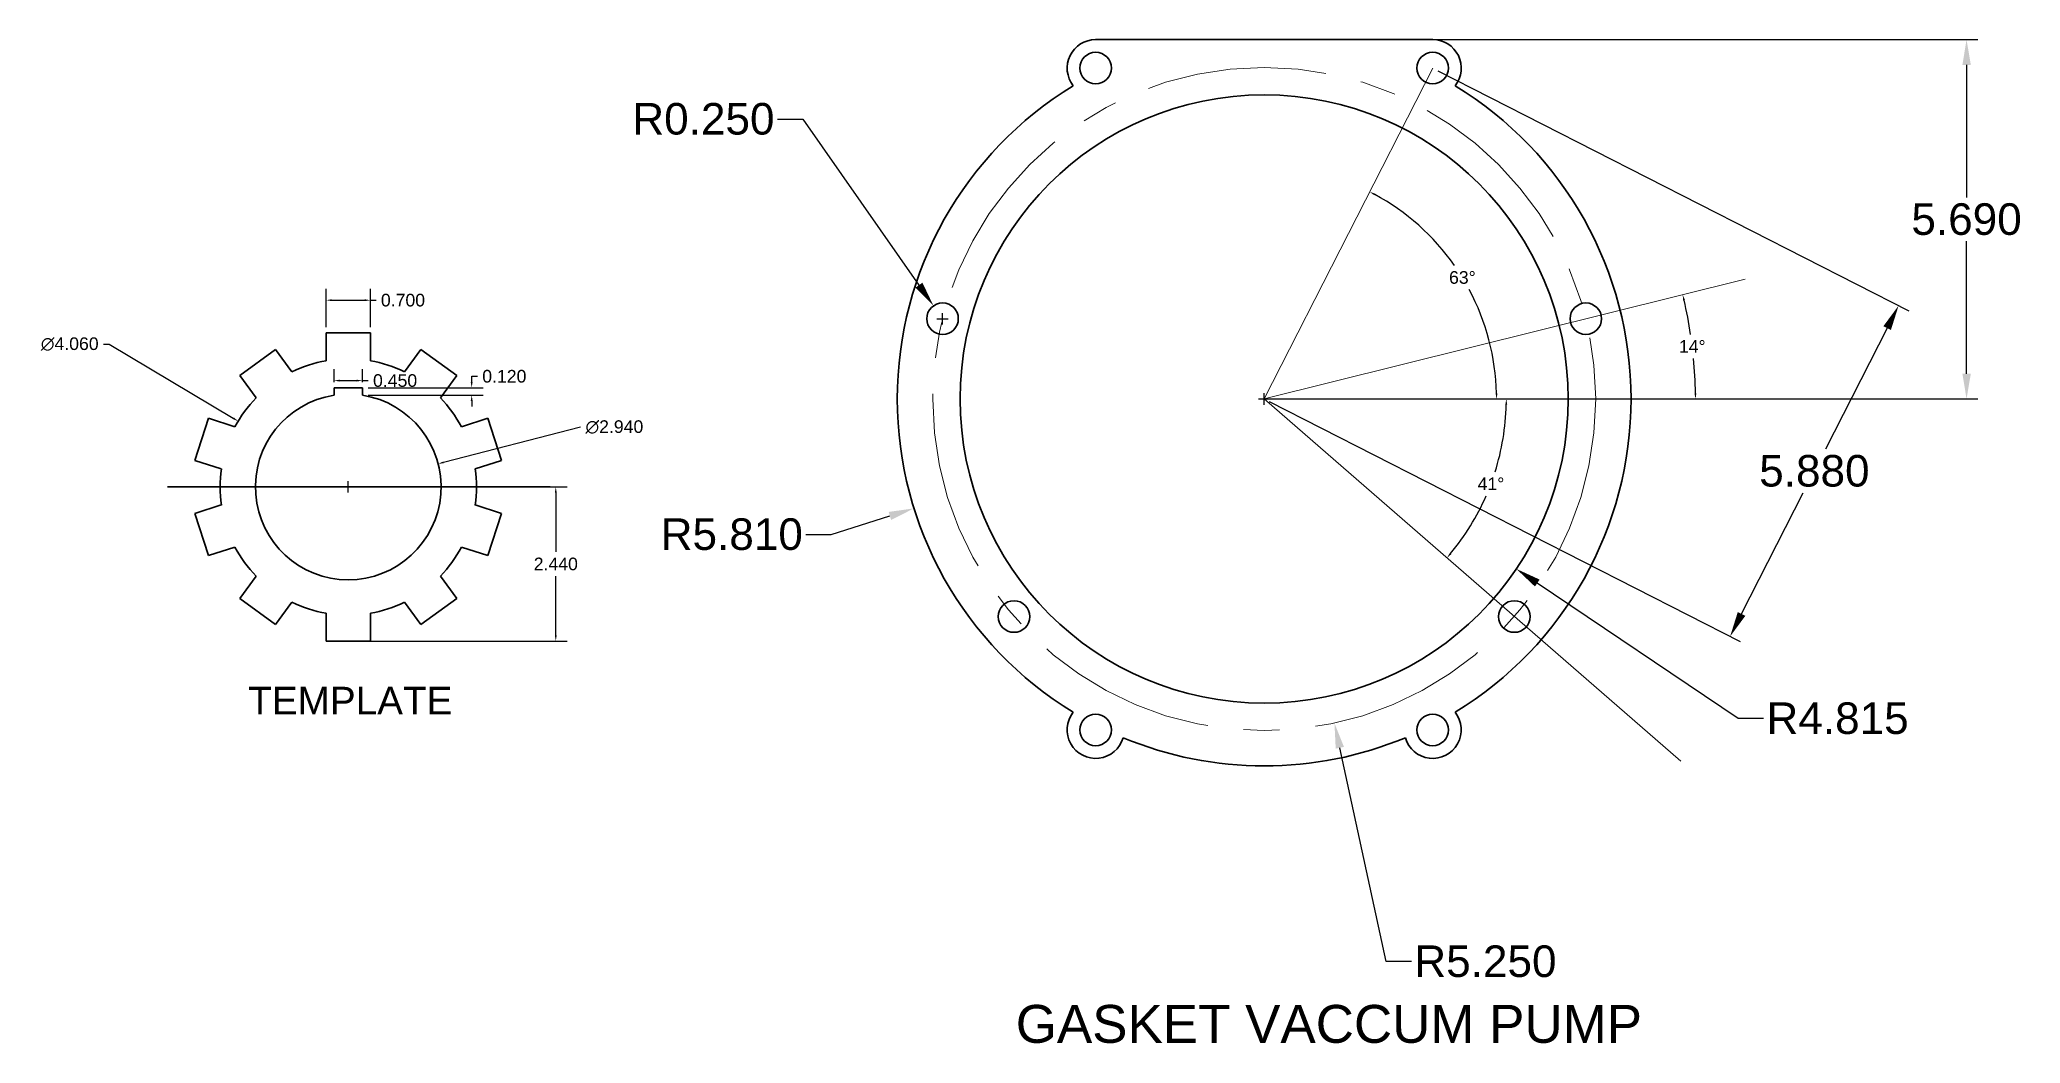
# Model space of a CAD drawing. Header units: millimetres. Extents: x 3219.6 to 3251, y 1499.7 to 1515.6.
import ezdxf

# ---------------------------------------------------------------- set-up
doc = ezdxf.new("R2010")
doc.units = ezdxf.units.MM
doc.linetypes.add('CENTER', pattern=[50.8, 31.75, -6.35, 6.35, -6.35])
for name, color, linetype, lineweight in [('AM_5', 3, 'Continuous', 25), ('centerLine', 170, 'CENTER', 18), ('dim', 7, 'Continuous', 18), ('object', 50, 'Continuous', 30)]:
    doc.layers.add(name, color=color, linetype=linetype, lineweight=lineweight)
doc.styles.get("Standard").update_dxf_attribs({"font": 'arial.ttf'})
doc.dimstyles.new('small', dxfattribs={"dimtxt": 0.2, "dimasz": 0.09, "dimexe": 0.18, "dimexo": 0.09, "dimgap": 0.09, "dimtad": 0, "dimtih": 1, "dimtoh": 1, "dimdec": 3, "dimzin": 0, "dimdsep": 46, "dimtxsty": 'Standard', "dimcen": 0.09, "dimclre": 3, "dimadec": 0, "dimazin": 0, "dimtfac": 1, "dimtdec": 3, "dimtofl": 0, "dimtmove": 0, "dimatfit": 3, "dimfxl": 1, "dimtolj": 1, "dimtzin": 0, "dimarcsym": 0})
doc.dimstyles.new('small$2', dxfattribs={"dimtxt": 0.2, "dimasz": 0.09, "dimexe": 0.18, "dimexo": 0.09, "dimgap": 0.09, "dimtad": 0, "dimtih": 1, "dimtoh": 1, "dimdec": 3, "dimzin": 0, "dimdsep": 46, "dimtxsty": 'Standard', "dimcen": 0.09, "dimclre": 3, "dimadec": 0, "dimazin": 0, "dimtfac": 1, "dimtdec": 3, "dimtofl": 0, "dimtmove": 0, "dimatfit": 3, "dimfxl": 1, "dimtolj": 1, "dimtzin": 0, "dimarcsym": 0})

# ---------------------------------------------------------------- blocks, each defined once
blk = doc.blocks.new('*U4')
at = {"layer": 'object'}
for p, q in [((-0.35, 0.22), (0.35, 0.22)), ((-0.35, 0.22), (-0.35, -0.22)), ((0.35, 0.22), (0.35, -0.22))]:
    blk.add_line(p, q, dxfattribs=at)
blk = doc.blocks.new('*U5')
at = {"layer": 'object', "color": 0, "linetype": 'ByBlock', "lineweight": -2, "transparency": 16777216}
blk.add_blockref('*U4', (3224.486, 1510.761), dxfattribs=at)
for p, rotation in [((3223.181, 1510.337), 36), ((3225.791, 1510.337), 324), ((3222.375, 1509.228), 72), ((3226.597, 1509.228), 288), ((3222.375, 1507.856), 108), ((3226.597, 1507.856), 252), ((3223.181, 1506.746), 144), ((3225.791, 1506.746), 216), ((3224.486, 1506.322), 180)]:
    blk.add_blockref('*U4', p, dxfattribs=dict(at, rotation=rotation))
blk = doc.blocks.new('*D6')
at = {"layer": 'Defpoints', "color": 0, "transparency": 16777216}
for p in [(3224.711, 1510.226), (3224.261, 1510.114), (3224.711, 1510.114)]:
    blk.add_point(p, dxfattribs=at)
at = {"layer": 'dim', "color": 3, "lineweight": -2, "transparency": 16777216}
for p, q in [((3224.261, 1510.204), (3224.261, 1510.406)), ((3224.711, 1510.204), (3224.711, 1510.406))]:
    blk.add_line(p, q, dxfattribs=at)
at = {"layer": 'dim', "color": 0, "lineweight": -2, "transparency": 16777216}
for p, q in [((3224.351, 1510.226), (3224.621, 1510.226)), ((3224.711, 1510.226), (3224.801, 1510.226))]:
    blk.add_line(p, q, dxfattribs=at)
at = {"layer": 'dim', "color": 0, "transparency": 16777216}
for points in [[(3224.351, 1510.241), (3224.351, 1510.211), (3224.261, 1510.226)], [(3224.621, 1510.241), (3224.621, 1510.211), (3224.711, 1510.226)]]:
    blk.add_solid(points, dxfattribs=at)
at = {"layer": 'dim', "color": 0, "transparency": 16777216, "insert": (3225.228, 1510.226), "char_height": 0.2, "attachment_point": 5}
blk.add_mtext('\\A1;0.450', dxfattribs=at)
blk = doc.blocks.new('*D7')
at = {"layer": 'Defpoints', "color": 0, "transparency": 16777216}
for p in [(3224.836, 1511.499), (3224.136, 1510.981), (3224.836, 1510.981)]:
    blk.add_point(p, dxfattribs=at)
at = {"layer": 'dim', "color": 3, "lineweight": -2, "transparency": 16777216}
for p, q in [((3224.136, 1511.071), (3224.136, 1511.679)), ((3224.836, 1511.071), (3224.836, 1511.679))]:
    blk.add_line(p, q, dxfattribs=at)
at = {"layer": 'dim', "color": 0, "lineweight": -2, "transparency": 16777216}
for p, q in [((3224.226, 1511.499), (3224.746, 1511.499)), ((3224.836, 1511.499), (3224.926, 1511.499))]:
    blk.add_line(p, q, dxfattribs=at)
at = {"layer": 'dim', "color": 0, "transparency": 16777216}
for points in [[(3224.226, 1511.514), (3224.226, 1511.484), (3224.136, 1511.499)], [(3224.746, 1511.514), (3224.746, 1511.484), (3224.836, 1511.499)]]:
    blk.add_solid(points, dxfattribs=at)
at = {"layer": 'dim', "color": 0, "transparency": 16777216, "insert": (3225.353, 1511.499), "char_height": 0.2, "attachment_point": 5}
blk.add_mtext('\\A1;0.700', dxfattribs=at)
blk = doc.blocks.new('*D8')
at = {"layer": 'Defpoints', "color": 0, "transparency": 16777216}
for p in [(3224.711, 1510.114), (3224.711, 1509.994), (3226.441, 1510.114)]:
    blk.add_point(p, dxfattribs=at)
at = {"layer": 'dim', "color": 0, "lineweight": -2, "transparency": 16777216}
for p, q in [((3226.441, 1510.204), (3226.441, 1510.294)), ((3226.441, 1510.294), (3226.531, 1510.294)), ((3226.441, 1509.904), (3226.441, 1509.814))]:
    blk.add_line(p, q, dxfattribs=at)
at = {"layer": 'dim', "color": 3, "lineweight": -2, "transparency": 16777216}
for p, q in [((3224.801, 1510.114), (3226.621, 1510.114)), ((3224.801, 1509.994), (3226.621, 1509.994))]:
    blk.add_line(p, q, dxfattribs=at)
at = {"layer": 'dim', "color": 0, "transparency": 16777216}
for points in [[(3226.426, 1510.204), (3226.456, 1510.204), (3226.441, 1510.114)], [(3226.426, 1509.904), (3226.456, 1509.904), (3226.441, 1509.994)]]:
    blk.add_solid(points, dxfattribs=at)
at = {"layer": 'dim', "color": 0, "transparency": 16777216, "insert": (3226.958, 1510.294), "char_height": 0.2, "attachment_point": 5}
blk.add_mtext('\\A1;0.120', dxfattribs=at)
blk = doc.blocks.new('*D9')
at = {"layer": 'Defpoints', "color": 0, "transparency": 16777216}
for p in [(3225.909, 1508.909), (3223.063, 1508.175)]:
    blk.add_point(p, dxfattribs=at)
at = {"layer": 'dim', "color": 0, "lineweight": -2, "transparency": 16777216}
blk.add_line((3228.165, 1509.491), (3225.997, 1508.931), dxfattribs=at)
at = {"layer": 'dim', "color": 3, "lineweight": -2, "transparency": 16777216}
for p, q in [((3224.486, 1508.452), (3224.486, 1508.632)), ((3224.396, 1508.542), (3224.576, 1508.542))]:
    blk.add_line(p, q, dxfattribs=at)
at = {"layer": 'dim', "color": 0, "transparency": 16777216}
blk.add_solid([(3225.993, 1508.946), (3226, 1508.917), (3225.909, 1508.909)], dxfattribs=at)
at = {"layer": 'dim', "color": 0, "transparency": 16777216, "insert": (3228.701, 1509.491), "char_height": 0.2, "attachment_point": 5}
blk.add_mtext('\\A1;∅2.940', dxfattribs=at)
blk = doc.blocks.new('*D10')
at = {"layer": 'Defpoints', "color": 0, "transparency": 16777216}
for p in [(3222.744, 1509.583), (3226.228, 1507.5)]:
    blk.add_point(p, dxfattribs=at)
at = {"layer": 'dim', "color": 0, "lineweight": -2, "transparency": 16777216}
for p, q in [((3220.611, 1510.804), (3220.701, 1510.804)), ((3220.701, 1510.804), (3222.666, 1509.629))]:
    blk.add_line(p, q, dxfattribs=at)
at = {"layer": 'dim', "color": 3, "lineweight": -2, "transparency": 16777216}
for p, q in [((3224.486, 1508.452), (3224.486, 1508.632)), ((3224.396, 1508.542), (3224.576, 1508.542))]:
    blk.add_line(p, q, dxfattribs=at)
at = {"layer": 'dim', "color": 0, "transparency": 16777216}
blk.add_solid([(3222.674, 1509.642), (3222.659, 1509.617), (3222.744, 1509.583)], dxfattribs=at)
at = {"layer": 'dim', "color": 0, "transparency": 16777216, "insert": (3220.075, 1510.804), "char_height": 0.2, "attachment_point": 5}
blk.add_mtext('\\A1;∅4.060', dxfattribs=at)
blk = doc.blocks.new('*D11')
at = {"layer": 'Defpoints', "color": 0, "transparency": 16777216}
for p in [(3224.473, 1508.542), (3224.486, 1506.102), (3227.773, 1506.102)]:
    blk.add_point(p, dxfattribs=at)
at = {"layer": 'dim', "color": 3, "lineweight": -2, "transparency": 16777216}
for p, q in [((3224.563, 1508.542), (3227.953, 1508.542)), ((3224.576, 1506.102), (3227.953, 1506.102))]:
    blk.add_line(p, q, dxfattribs=at)
at = {"layer": 'dim', "color": 0, "lineweight": -2, "transparency": 16777216}
for p, q in [((3227.773, 1508.452), (3227.773, 1507.514)), ((3227.773, 1506.192), (3227.773, 1507.13))]:
    blk.add_line(p, q, dxfattribs=at)
at = {"layer": 'dim', "color": 0, "transparency": 16777216}
for points in [[(3227.758, 1508.452), (3227.788, 1508.452), (3227.773, 1508.542)], [(3227.758, 1506.192), (3227.788, 1506.192), (3227.773, 1506.102)]]:
    blk.add_solid(points, dxfattribs=at)
at = {"layer": 'dim', "color": 0, "transparency": 16777216, "insert": (3227.773, 1507.322), "char_height": 0.2, "attachment_point": 5}
blk.add_mtext('\\A1;2.440', dxfattribs=at)
blk = doc.blocks.new('*D13')
at = {"layer": 'Defpoints', "color": 0, "transparency": 16777216}
for p in [(3238.992, 1509.935), (3242.985, 1507.245)]:
    blk.add_point(p, dxfattribs=at)
at = {"layer": 'dim', "color": 3, "lineweight": -2, "transparency": 16777216}
for p, q in [((3238.902, 1509.935), (3239.082, 1509.935)), ((3238.992, 1509.845), (3238.992, 1510.025))]:
    blk.add_line(p, q, dxfattribs=at)
at = {"layer": 'dim', "color": 0, "lineweight": -2, "transparency": 16777216}
for p, q in [((3246.498, 1504.878), (3243.317, 1507.021)), ((3246.898, 1504.878), (3246.498, 1504.878))]:
    blk.add_line(p, q, dxfattribs=at)
at = {"layer": 'dim', "color": 0, "transparency": 16777216}
blk.add_solid([(3243.354, 1507.076), (3243.28, 1506.966), (3242.985, 1507.245)], dxfattribs=at)
at = {"layer": 'dim', "color": 0, "transparency": 16777216, "insert": (3248.073, 1504.878), "char_height": 0.5, "attachment_point": 5}
blk.add_mtext('\\A1;R4.815', dxfattribs=at)
blk = doc.blocks.new('*D14')
at = {"layer": 'Defpoints', "color": 0, "transparency": 16777216}
for p in [(3238.992, 1509.935), (3240.105, 1504.804)]:
    blk.add_point(p, dxfattribs=at)
at = {"layer": 'dim', "color": 3, "lineweight": -2, "transparency": 16777216}
for p, q in [((3238.902, 1509.935), (3239.082, 1509.935)), ((3238.992, 1509.845), (3238.992, 1510.025))]:
    blk.add_line(p, q, dxfattribs=at)
at = {"layer": 'dim', "color": 0, "lineweight": -2, "transparency": 16777216}
for p, q in [((3240.924, 1501.03), (3240.19, 1504.413)), ((3241.324, 1501.03), (3240.924, 1501.03))]:
    blk.add_line(p, q, dxfattribs=at)
at = {"layer": 'dim', "color": 0, "transparency": 16777216}
blk.add_solid([(3240.255, 1504.427), (3240.125, 1504.399), (3240.105, 1504.804)], dxfattribs=at)
at = {"layer": 'dim', "color": 0, "transparency": 16777216, "insert": (3242.496, 1501.03), "char_height": 0.5, "attachment_point": 5}
blk.add_mtext('\\A1;R5.250', dxfattribs=at)
blk = doc.blocks.new('*D15')
at = {"layer": 'Defpoints', "color": 0, "transparency": 16777216}
for p in [(3238.992, 1509.935), (3233.446, 1508.203)]:
    blk.add_point(p, dxfattribs=at)
at = {"layer": 'dim', "color": 3, "lineweight": -2, "transparency": 16777216}
for p, q in [((3238.902, 1509.935), (3239.082, 1509.935)), ((3238.992, 1509.845), (3238.992, 1510.025))]:
    blk.add_line(p, q, dxfattribs=at)
at = {"layer": 'dim', "color": 0, "lineweight": -2, "transparency": 16777216}
for p, q in [((3232.132, 1507.792), (3233.064, 1508.084)), ((3231.732, 1507.792), (3232.132, 1507.792))]:
    blk.add_line(p, q, dxfattribs=at)
at = {"layer": 'dim', "color": 0, "transparency": 16777216}
blk.add_solid([(3233.045, 1508.147), (3233.084, 1508.02), (3233.446, 1508.203)], dxfattribs=at)
at = {"layer": 'dim', "color": 0, "transparency": 16777216, "insert": (3230.56, 1507.792), "char_height": 0.5, "attachment_point": 5}
blk.add_mtext('\\A1;R5.810', dxfattribs=at)
blk = doc.blocks.new('*D16')
at = {"layer": 'Defpoints', "color": 0, "transparency": 16777216}
for p in [(3233.755, 1511.41), (3233.898, 1511.205)]:
    blk.add_point(p, dxfattribs=at)
at = {"layer": 'dim', "color": 0, "lineweight": -2, "transparency": 16777216}
for p, q in [((3231.283, 1514.368), (3231.683, 1514.368)), ((3231.683, 1514.368), (3233.525, 1511.737))]:
    blk.add_line(p, q, dxfattribs=at)
at = {"layer": 'dim', "color": 3, "lineweight": -2, "transparency": 16777216}
for p, q in [((3233.808, 1511.205), (3233.988, 1511.205)), ((3233.898, 1511.115), (3233.898, 1511.295))]:
    blk.add_line(p, q, dxfattribs=at)
at = {"layer": 'dim', "color": 0, "transparency": 16777216}
blk.add_solid([(3233.58, 1511.776), (3233.471, 1511.699), (3233.755, 1511.41)], dxfattribs=at)
at = {"layer": 'dim', "color": 0, "transparency": 16777216, "insert": (3230.111, 1514.368), "char_height": 0.5, "attachment_point": 5}
blk.add_mtext('\\A1;R0.250', dxfattribs=at)
blk = doc.blocks.new('*D17')
at = {"layer": 'Defpoints', "color": 0, "transparency": 16777216}
for p in [(3241.662, 1515.174), (3249.04, 1511.414), (3238.992, 1509.935)]:
    blk.add_point(p, dxfattribs=at)
at = {"layer": 'dim', "color": 3, "lineweight": -2, "transparency": 16777216}
for p, q in [((3241.742, 1515.133), (3249.201, 1511.333)), ((3239.072, 1509.894), (3246.531, 1506.093))]:
    blk.add_line(p, q, dxfattribs=at)
at = {"layer": 'dim', "color": 0, "lineweight": -2, "transparency": 16777216}
for p, q in [((3248.859, 1511.058), (3247.882, 1509.14)), ((3246.553, 1506.532), (3247.53, 1508.449))]:
    blk.add_line(p, q, dxfattribs=at)
at = {"layer": 'dim', "color": 0, "transparency": 16777216}
for points in [[(3248.799, 1511.088), (3248.918, 1511.028), (3249.04, 1511.414)], [(3246.493, 1506.562), (3246.612, 1506.501), (3246.371, 1506.175)]]:
    blk.add_solid(points, dxfattribs=at)
at = {"layer": 'dim', "color": 0, "transparency": 16777216, "insert": (3247.706, 1508.795), "char_height": 0.5, "attachment_point": 5}
blk.add_mtext('\\A1;5.880', dxfattribs=at)
blk = doc.blocks.new('*D18')
at = {"layer": 'Defpoints', "color": 0, "transparency": 16777216}
for p in [(3238.992, 1515.625), (3250.116, 1515.625), (3238.992, 1509.935)]:
    blk.add_point(p, dxfattribs=at)
at = {"layer": 'dim', "color": 3, "lineweight": -2, "transparency": 16777216}
for p, q in [((3239.082, 1515.625), (3250.296, 1515.625)), ((3239.082, 1509.935), (3250.296, 1509.935))]:
    blk.add_line(p, q, dxfattribs=at)
at = {"layer": 'dim', "color": 0, "lineweight": -2, "transparency": 16777216}
for p, q in [((3250.116, 1515.225), (3250.116, 1513.125)), ((3250.116, 1510.335), (3250.116, 1512.435))]:
    blk.add_line(p, q, dxfattribs=at)
at = {"layer": 'dim', "color": 0, "transparency": 16777216}
for points in [[(3250.05, 1515.225), (3250.183, 1515.225), (3250.116, 1515.625)], [(3250.05, 1510.335), (3250.183, 1510.335), (3250.116, 1509.935)]]:
    blk.add_solid(points, dxfattribs=at)
at = {"layer": 'dim', "color": 0, "transparency": 16777216, "insert": (3250.116, 1512.78), "char_height": 0.5, "attachment_point": 5}
blk.add_mtext('\\A1;5.690', dxfattribs=at)
blk = doc.blocks.new('*D19')
at = {"layer": 'AM_5', "color": 0, "lineweight": -2, "transparency": 16777216}
for start, end in [(8.6121, 13.2451), (0.7549, 5.3935)]:
    blk.add_arc((3238.992, 1509.935), 6.831, start, end, dxfattribs=at)
at = {"layer": 'AM_5', "color": 0, "transparency": 16777216}
for points in [[(3245.627, 1511.496), (3245.656, 1511.503), (3245.62, 1511.587)], [(3245.837, 1510.025), (3245.807, 1510.025), (3245.823, 1509.935)]]:
    blk.add_solid(points, dxfattribs=at)
at = {"layer": 'Defpoints', "color": 0, "transparency": 16777216}
for p in [(3246.611, 1511.834), (3245.8, 1510.491), (3238.992, 1509.935), (3238.992, 1509.935), (3247.002, 1509.935)]:
    blk.add_point(p, dxfattribs=at)
at = {"layer": 'AM_5', "color": 0, "transparency": 16777216, "insert": (3245.772, 1510.767), "char_height": 0.2, "attachment_point": 5}
blk.add_mtext('\\A1;14°', dxfattribs=at)
blk = doc.blocks.new('*D20')
at = {"layer": 'AM_5', "color": 0, "lineweight": -2, "transparency": 16777216}
for start, end in [(342.5089, 358.6553), (320.3447, 336.4307)]:
    blk.add_arc((3238.992, 1509.935), 3.835, start, end, dxfattribs=at)
at = {"layer": 'AM_5', "color": 0, "transparency": 16777216}
for points in [[(3242.811, 1509.845), (3242.841, 1509.845), (3242.827, 1509.935)], [(3241.956, 1507.478), (3241.933, 1507.497), (3241.886, 1507.419)]]:
    blk.add_solid(points, dxfattribs=at)
at = {"layer": 'Defpoints', "color": 0, "transparency": 16777216}
for p in [(3238.992, 1509.935), (3238.992, 1509.935), (3247.002, 1509.935), (3242.399, 1508.174), (3245.591, 1504.198)]:
    blk.add_point(p, dxfattribs=at)
at = {"layer": 'AM_5', "color": 0, "transparency": 16777216, "insert": (3242.584, 1508.592), "char_height": 0.2, "attachment_point": 5}
blk.add_mtext('\\A1;41°', dxfattribs=at)
blk = doc.blocks.new('*D21')
at = {"layer": 'AM_5', "color": 0, "lineweight": -2, "transparency": 16777216}
for start, end in [(35.0792, 61.5991), (1.4009, 28.0531)]:
    blk.add_arc((3238.992, 1509.935), 3.681, start, end, dxfattribs=at)
at = {"layer": 'AM_5', "color": 0, "transparency": 16777216}
for points in [[(3240.736, 1513.16), (3240.75, 1513.186), (3240.663, 1513.215)], [(3242.687, 1510.025), (3242.657, 1510.025), (3242.673, 1509.935)]]:
    blk.add_solid(points, dxfattribs=at)
at = {"layer": 'Defpoints', "color": 0, "transparency": 16777216}
for p in [(3241.662, 1515.174), (3242.429, 1511.254), (3238.992, 1509.935), (3238.992, 1509.935), (3247.002, 1509.935)]:
    blk.add_point(p, dxfattribs=at)
at = {"layer": 'AM_5', "color": 0, "transparency": 16777216, "insert": (3242.131, 1511.858), "char_height": 0.2, "attachment_point": 5}
blk.add_mtext('\\A1;63°', dxfattribs=at)

msp = doc.modelspace()

# ---------------------------------------------------------------- linework, layer by layer
at = {"layer": 'centerLine', "ltscale": 0.09}
msp.add_circle((3238.9921, 1509.9349), 5.25, dxfattribs=at)
at = {"layer": 'dim'}
for q in [(3241.6616, 1515.174), (3246.6108, 1511.8344), (3245.5911, 1504.1984), (3247.0016, 1509.9349), (3247.0016, 1509.9349)]:
    msp.add_line((3238.9921, 1509.9349), q, dxfattribs=at)
at = {"layer": 'object'}
for p, q in [((3236.3226, 1515.6249), (3241.6616, 1515.6249)), ((3224.261, 1510.1143), (3224.711, 1510.1143)), ((3224.261, 1510.1143), (3224.261, 1509.9943)), ((3224.711, 1510.1143), (3224.711, 1509.9943)), ((3221.6257, 1508.5416), (3227.6848, 1508.5416))]:
    msp.add_line(p, q, dxfattribs=at)
for centre, radius in [((3236.3226, 1515.174), 0.25), ((3241.6616, 1515.174), 0.25), ((3238.9921, 1509.9349), 4.815), ((3233.8981, 1511.205), 0.25), ((3244.0862, 1511.205), 0.25), ((3235.0299, 1506.4906), 0.25), ((3242.9543, 1506.4906), 0.25), ((3236.3226, 1504.6958), 0.25), ((3241.6616, 1504.6958), 0.25)]:
    msp.add_circle(centre, radius, dxfattribs=at)
for centre, radius, start, end in [((3236.3226, 1515.174), 0.4509, 90, 218.1085), ((3241.6616, 1515.174), 0.4509, 321.8915, 90), ((3238.9921, 1509.9349), 5.81, 121.36733, 238.63267), ((3238.9921, 1509.9349), 5.81, 301.36733, 58.63267), ((3224.486, 1508.5416), 2.03, 99.92819, 116.07181), ((3224.486, 1508.5416), 2.03, 63.92819, 80.07181), ((3224.486, 1508.5416), 2.03, 135.92819, 152.07181), ((3224.486, 1508.5416), 1.47, 98.80437, 81.19563), ((3224.486, 1508.5416), 2.03, 27.92819, 44.07181), ((3224.486, 1508.5416), 2.03, 171.92819, 188.07181), ((3224.486, 1508.5416), 2.03, 351.92819, 8.07181), ((3224.486, 1508.5416), 2.03, 207.92819, 224.07181), ((3224.486, 1508.5416), 2.03, 315.92819, 332.07181), ((3224.486, 1508.5416), 2.03, 243.92819, 260.07181), ((3224.486, 1508.5416), 2.03, 279.92819, 296.07181), ((3236.3226, 1504.6958), 0.4509, 141.8915, 344.1085), ((3241.6616, 1504.6958), 0.4509, 195.8915, 38.1085), ((3238.9921, 1509.9349), 5.81, 247.36733, 292.63267)]:
    msp.add_arc(centre, radius, start, end, dxfattribs=at)

# ---------------------------------------------------------------- block references
msp.add_blockref('*U5', (0, 0), dxfattribs=at)

# ---------------------------------------------------------------- texts
at = {"layer": 'dim'}
for s, height, p in [('TEMPLATE', 0.43871, (3222.9013, 1504.9398)), ('GASKET VACCUM PUMP', 0.6, (3235.0575, 1499.741))]:
    msp.add_text(s, height=height, dxfattribs=at).set_placement(p)

# ---------------------------------------------------------------- dimensions: what is measured, and where the dimension line sits
at = {"layer": 'AM_5'}
for base, line1, line2, picture, middle in [((3242.4286, 1511.254), ((3238.9921, 1509.9349), (3247.0016, 1509.9349)), ((3238.9921, 1509.9349), (3241.6616, 1515.174)), '*D21', (3242.1307, 1511.8582)), ((3245.8004, 1510.4906), ((3238.9921, 1509.9349), (3247.0016, 1509.9349)), ((3238.9921, 1509.9349), (3246.6108, 1511.8344)), '*D19', (3245.7722, 1510.7674)), ((3242.3989, 1508.174), ((3238.9921, 1509.9349), (3245.5911, 1504.1984)), ((3238.9921, 1509.9349), (3247.0016, 1509.9349)), '*D20', (3242.5842, 1508.5918))]:
    dim = msp.add_angular_dim_2l(base=base, line1=line1, line2=line2, dimstyle='small$2', override={"dimpost": ''}, dxfattribs=at)
    dim.commit()
    dim.dimension.update_dxf_attribs({"geometry": picture, "text_midpoint": middle})
at = {"layer": 'dim'}
dim = msp.add_linear_dim(base=(3250.1163, 1515.6249), p1=(3238.9921, 1509.9349), p2=(3238.9921, 1515.6249), angle=90, dimstyle='small', override={"dimtxt": 0.5, "dimasz": 0.4}, dxfattribs=at)
dim.commit()
dim.dimension.update_dxf_attribs({"geometry": '*D18', "text_midpoint": (3250.1163, 1512.7799)})
dim = msp.add_aligned_dim(p1=(3238.9921, 1509.9349), p2=(3241.6616, 1515.174), distance=-8.2815, dimstyle='small', override={"dimtxt": 0.5, "dimasz": 0.4}, dxfattribs=at)
dim.commit()
dim.dimension.update_dxf_attribs({"geometry": '*D17', "text_midpoint": (3247.7057, 1508.7947)})
for center, mpoint, picture, middle in [((3233.8981, 1511.205), (3233.7546, 1511.4097), '*D16', (3230.1108, 1514.3681)), ((3238.9921, 1509.9349), (3233.4463, 1508.2028), '*D15', (3230.5597, 1507.7923)), ((3238.9921, 1509.9349), (3242.9854, 1507.2445), '*D13', (3248.0729, 1504.878)), ((3238.9921, 1509.9349), (3240.105, 1504.8042), '*D14', (3242.4957, 1501.0296))]:
    dim = msp.add_radius_dim(center=center, mpoint=mpoint, dimstyle='small', override={"dimtxt": 0.5, "dimasz": 0.4}, dxfattribs=at)
    dim.commit()
    dim.dimension.update_dxf_attribs({"geometry": picture, "text_midpoint": middle, "dimtype": 164})
dim = msp.add_linear_dim(base=(3224.836, 1511.4985), p1=(3224.136, 1510.9812), p2=(3224.836, 1510.9812), dimstyle='small', dxfattribs=at)
dim.commit()
dim.dimension.update_dxf_attribs({"geometry": '*D7', "text_midpoint": (3225.3531, 1511.4985)})
for p1, p2, picture, middle in [((3226.2284, 1507.5), (3222.7436, 1509.5833), '*D10', (3220.0754, 1510.8043)), ((3223.0626, 1508.1745), (3225.9094, 1508.9088), '*D9', (3228.1655, 1509.4907))]:
    dim = msp.add_diameter_dim_2p(p1=p1, p2=p2, dimstyle='small', dxfattribs=at)
    dim.commit()
    dim.dimension.update_dxf_attribs({"geometry": picture, "text_midpoint": middle, "dimtype": 163})
dim = msp.add_linear_dim(base=(3224.711, 1510.2263), p1=(3224.261, 1510.1143), p2=(3224.711, 1510.1143), dimstyle='small', dxfattribs=at)
dim.commit()
dim.dimension.update_dxf_attribs({"geometry": '*D6', "text_midpoint": (3225.2281, 1510.2263), "dimtype": 160})
for base, p1, p2, picture, middle in [((3226.4408, 1510.1143), (3224.711, 1509.9943), (3224.711, 1510.1143), '*D8', (3226.9579, 1510.2943)), ((3227.7727, 1506.102), (3224.473, 1508.5416), (3224.486, 1506.102), '*D11', (3227.7727, 1507.3218))]:
    dim = msp.add_linear_dim(base=base, p1=p1, p2=p2, angle=90, dimstyle='small', dxfattribs=at)
    dim.commit()
    dim.dimension.update_dxf_attribs({"geometry": picture, "text_midpoint": middle})

doc.saveas('drawing.dxf')
